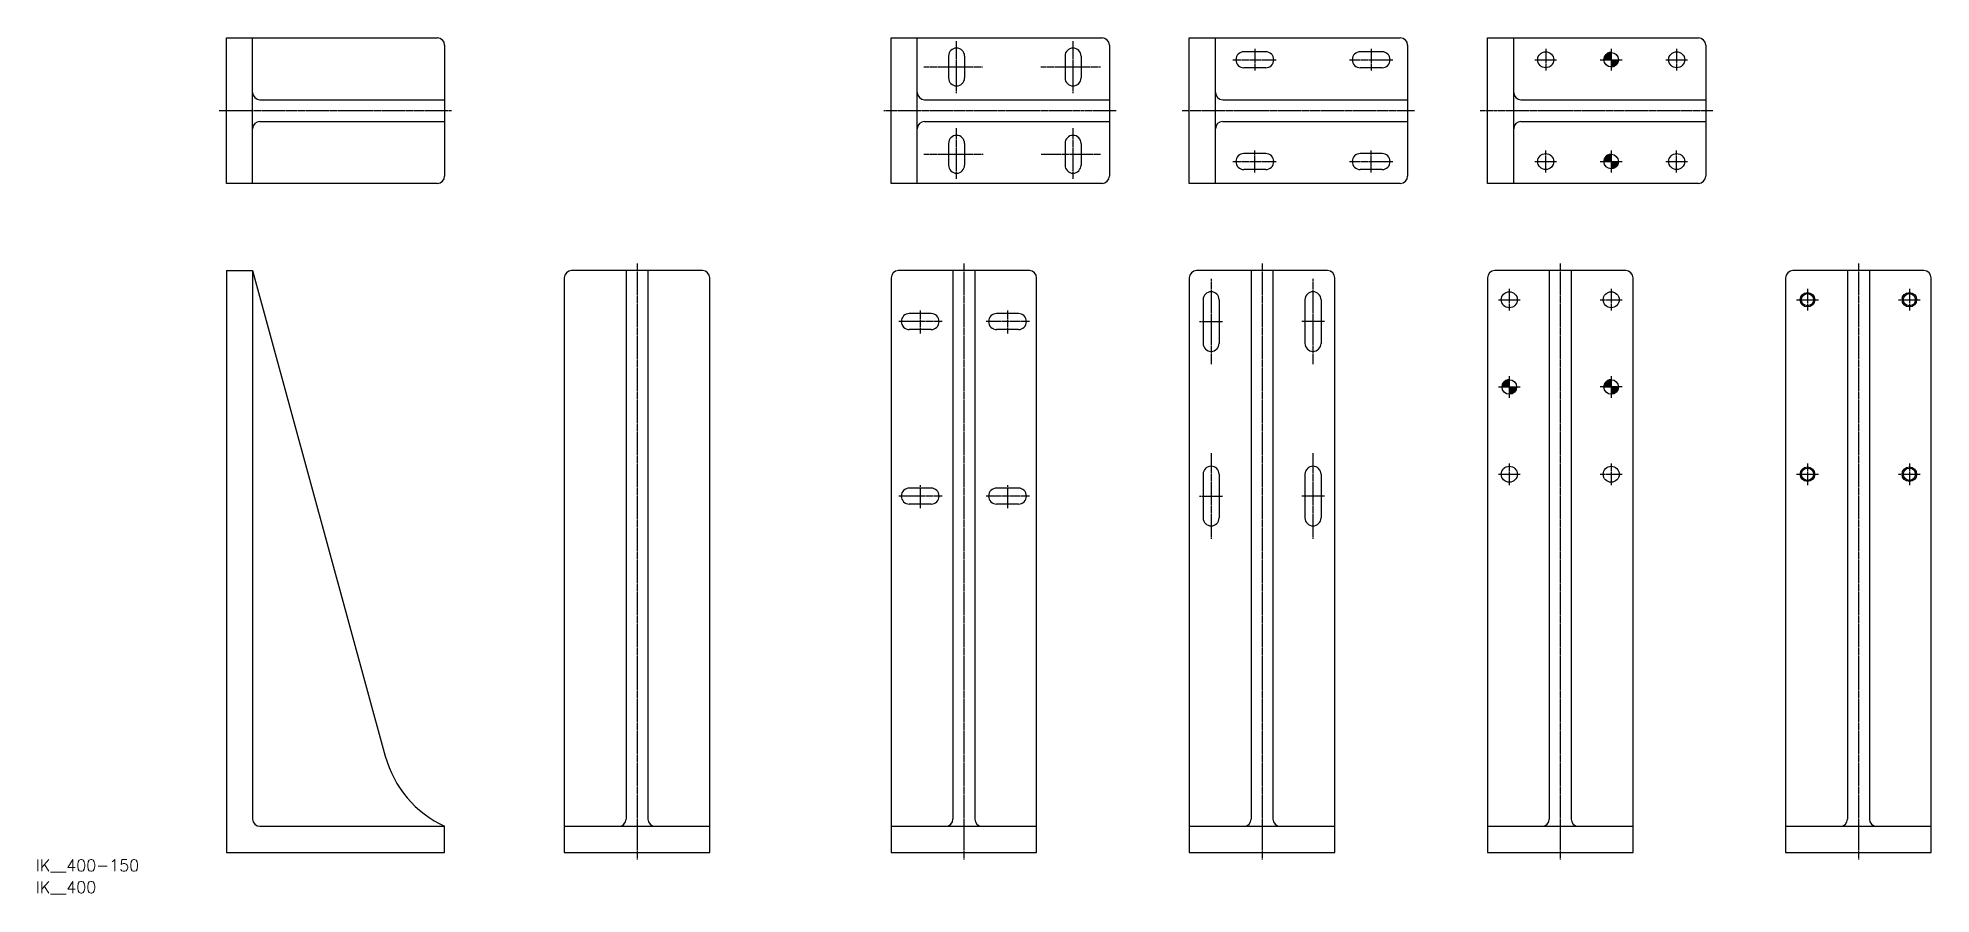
# Model space of a CAD drawing. Extents: x 11 to 1312, y 9 to 598.
import ezdxf

# ---------------------------------------------------------------- set-up
doc = ezdxf.new("R2010")
doc.units = 0
doc.linetypes.add('CENTER', pattern=[2, 1.25, -0.25, 0.25, -0.25])
doc.layers.get('0').update_dxf_attribs({"linetype": 'CONTINUOUS'})
doc.layers.add('CENTER', color=1, linetype='CENTER')
doc.styles.get("Standard").update_dxf_attribs({"font": 'txt.shx'})

# ---------------------------------------------------------------- blocks, each defined once
blk = doc.blocks.new('*U41')
at = {"color": 7, "linetype": 'CONTINUOUS'}
for p, q in [((1089, 586.5), (1088.2, 585.4)), ((1090, 587.3), (1089, 586.5)), ((1091.2, 587.8), (1090, 587.3)), ((1092.5, 587.9), (1091.2, 587.8)), ((1092.5, 587.8), (1092.5, 587.9)), ((1092.5, 587.8), (1092.5, 587.3)), ((1092.5, 587.3), (1092.5, 586.5)), ((1092.5, 586.5), (1092.5, 585.4)), ((1087.7, 584.2), (1087.5, 582.9)), ((1087.5, 582.9), (1092.5, 582.9)), ((1088.2, 585.4), (1087.7, 584.2)), ((1092.5, 585.4), (1092.5, 584.2)), ((1092.5, 584.2), (1092.5, 582.9)), ((1092.5, 582.9), (1097.5, 582.9)), ((1092.5, 582.9), (1092.5, 581.6)), ((1092.5, 581.6), (1092.5, 580.4)), ((1092.5, 580.4), (1092.5, 579.4)), ((1092.5, 579.4), (1092.5, 578.6)), ((1092.5, 578.6), (1092.5, 578.1)), ((1093.8, 578.1), (1092.5, 577.9)), ((1092.5, 577.9), (1092.5, 578.1)), ((1095, 578.6), (1093.8, 578.1)), ((1096, 579.4), (1095, 578.6)), ((1096.8, 580.4), (1096, 579.4)), ((1097.3, 581.6), (1096.8, 580.4)), ((1097.5, 582.9), (1097.3, 581.6))]:
    blk.add_line(p, q, dxfattribs=at)
for points in [[(1089, 586.5), (1088.2, 585.4), (1092.5, 585.4)], [(1090, 587.3), (1089, 586.5), (1092.5, 586.5)], [(1091.2, 587.8), (1090, 587.3), (1092.5, 587.3)], [(1092.5, 587.9), (1091.2, 587.8), (1092.5, 587.8)], [(1087.7, 584.2), (1087.5, 582.9), (1092.5, 582.9)], [(1087.5, 582.9), (1087.5, 582.9), (1092.5, 582.9)], [(1088.2, 585.4), (1087.7, 584.2), (1092.5, 584.2)], [(1092.5, 582.9), (1092.5, 582.9), (1097.5, 582.9)], [(1092.5, 582.9), (1092.5, 581.6), (1097.3, 581.6)], [(1092.5, 581.6), (1092.5, 580.4), (1096.8, 580.4)], [(1092.5, 580.4), (1092.5, 579.4), (1096, 579.4)], [(1092.5, 579.4), (1092.5, 578.6), (1095, 578.6)], [(1092.5, 578.6), (1092.5, 578.1), (1093.8, 578.1)]]:
    blk.add_solid(points, dxfattribs=at)
at = {"color": 7, "linetype": 'CONTINUOUS', "extrusion": (0, 0, -1)}
for points in [[(-1089, 586.5), (-1092.5, 586.5), (-1092.5, 585.4)], [(-1090, 587.3), (-1092.5, 587.3), (-1092.5, 586.5)], [(-1091.2, 587.8), (-1092.5, 587.8), (-1092.5, 587.3)], [(-1087.7, 584.2), (-1092.5, 584.2), (-1092.5, 582.9)], [(-1088.2, 585.4), (-1092.5, 585.4), (-1092.5, 584.2)], [(-1092.5, 582.9), (-1097.5, 582.9), (-1097.3, 581.6)], [(-1092.5, 581.6), (-1097.3, 581.6), (-1096.8, 580.4)], [(-1092.5, 580.4), (-1096.8, 580.4), (-1096, 579.4)], [(-1092.5, 579.4), (-1096, 579.4), (-1095, 578.6)], [(-1092.5, 578.6), (-1095, 578.6), (-1093.8, 578.1)], [(-1092.5, 578.1), (-1093.8, 578.1), (-1092.5, 577.9)]]:
    blk.add_solid(points, dxfattribs=at)
blk = doc.blocks.new('*U42')
at = {"color": 7, "linetype": 'CONTINUOUS'}
for p, q in [((1087.7, 514.2), (1087.5, 512.9)), ((1087.5, 512.9), (1092.5, 512.9)), ((1088.2, 515.4), (1087.7, 514.2)), ((1089, 516.5), (1088.2, 515.4)), ((1090, 517.3), (1089, 516.5)), ((1091.2, 517.8), (1090, 517.3)), ((1092.5, 517.9), (1091.2, 517.8)), ((1092.5, 517.8), (1092.5, 517.9)), ((1092.5, 517.8), (1092.5, 517.3)), ((1092.5, 517.3), (1092.5, 516.5)), ((1092.5, 516.5), (1092.5, 515.4)), ((1092.5, 515.4), (1092.5, 514.2)), ((1092.5, 514.2), (1092.5, 512.9)), ((1092.5, 512.9), (1097.5, 512.9)), ((1092.5, 512.9), (1092.5, 511.6)), ((1092.5, 511.6), (1092.5, 510.4)), ((1092.5, 510.4), (1092.5, 509.4)), ((1092.5, 509.4), (1092.5, 508.6)), ((1092.5, 508.6), (1092.5, 508.1)), ((1093.8, 508.1), (1092.5, 507.9)), ((1092.5, 507.9), (1092.5, 508.1)), ((1095, 508.6), (1093.8, 508.1)), ((1096, 509.4), (1095, 508.6)), ((1096.8, 510.4), (1096, 509.4)), ((1097.3, 511.6), (1096.8, 510.4)), ((1097.5, 512.9), (1097.3, 511.6))]:
    blk.add_line(p, q, dxfattribs=at)
for points in [[(1087.7, 514.2), (1087.5, 512.9), (1092.5, 512.9)], [(1087.5, 512.9), (1087.5, 512.9), (1092.5, 512.9)], [(1088.2, 515.4), (1087.7, 514.2), (1092.5, 514.2)], [(1089, 516.5), (1088.2, 515.4), (1092.5, 515.4)], [(1090, 517.3), (1089, 516.5), (1092.5, 516.5)], [(1091.2, 517.8), (1090, 517.3), (1092.5, 517.3)], [(1092.5, 517.9), (1091.2, 517.8), (1092.5, 517.8)], [(1092.5, 512.9), (1092.5, 512.9), (1097.5, 512.9)], [(1092.5, 512.9), (1092.5, 511.6), (1097.3, 511.6)], [(1092.5, 511.6), (1092.5, 510.4), (1096.8, 510.4)], [(1092.5, 510.4), (1092.5, 509.4), (1096, 509.4)], [(1092.5, 509.4), (1092.5, 508.6), (1095, 508.6)], [(1092.5, 508.6), (1092.5, 508.1), (1093.8, 508.1)]]:
    blk.add_solid(points, dxfattribs=at)
at = {"color": 7, "linetype": 'CONTINUOUS', "extrusion": (0, 0, -1)}
for points in [[(-1087.7, 514.2), (-1092.5, 514.2), (-1092.5, 512.9)], [(-1088.2, 515.4), (-1092.5, 515.4), (-1092.5, 514.2)], [(-1089, 516.5), (-1092.5, 516.5), (-1092.5, 515.4)], [(-1090, 517.3), (-1092.5, 517.3), (-1092.5, 516.5)], [(-1091.2, 517.8), (-1092.5, 517.8), (-1092.5, 517.3)], [(-1092.5, 512.9), (-1097.5, 512.9), (-1097.3, 511.6)], [(-1092.5, 511.6), (-1097.3, 511.6), (-1096.8, 510.4)], [(-1092.5, 510.4), (-1096.8, 510.4), (-1096, 509.4)], [(-1092.5, 509.4), (-1096, 509.4), (-1095, 508.6)], [(-1092.5, 508.6), (-1095, 508.6), (-1093.8, 508.1)], [(-1092.5, 508.1), (-1093.8, 508.1), (-1092.5, 507.9)]]:
    blk.add_solid(points, dxfattribs=at)
blk = doc.blocks.new('*U55')
at = {"color": 7, "linetype": 'CONTINUOUS'}
for p, q in [((1087.7, 359.2), (1087.5, 357.9)), ((1087.5, 357.9), (1092.5, 357.9)), ((1088.2, 360.4), (1087.7, 359.2)), ((1089, 361.5), (1088.2, 360.4)), ((1090, 362.3), (1089, 361.5)), ((1091.2, 362.8), (1090, 362.3)), ((1092.5, 362.9), (1091.2, 362.8)), ((1092.5, 362.8), (1092.5, 362.9)), ((1092.5, 362.8), (1092.5, 362.3)), ((1092.5, 362.3), (1092.5, 361.5)), ((1092.5, 361.5), (1092.5, 360.4)), ((1092.5, 360.4), (1092.5, 359.2)), ((1092.5, 359.2), (1092.5, 357.9)), ((1092.5, 357.9), (1097.5, 357.9)), ((1092.5, 357.9), (1092.5, 356.6)), ((1092.5, 356.6), (1092.5, 355.4)), ((1092.5, 355.4), (1092.5, 354.4)), ((1092.5, 354.4), (1092.5, 353.6)), ((1092.5, 353.6), (1092.5, 353.1)), ((1093.8, 353.1), (1092.5, 352.9)), ((1092.5, 352.9), (1092.5, 353.1)), ((1095, 353.6), (1093.8, 353.1)), ((1096, 354.4), (1095, 353.6)), ((1096.8, 355.4), (1096, 354.4)), ((1097.3, 356.6), (1096.8, 355.4)), ((1097.5, 357.9), (1097.3, 356.6))]:
    blk.add_line(p, q, dxfattribs=at)
for points in [[(1087.7, 359.2), (1087.5, 357.9), (1092.5, 357.9)], [(1087.5, 357.9), (1087.5, 357.9), (1092.5, 357.9)], [(1088.2, 360.4), (1087.7, 359.2), (1092.5, 359.2)], [(1089, 361.5), (1088.2, 360.4), (1092.5, 360.4)], [(1090, 362.3), (1089, 361.5), (1092.5, 361.5)], [(1091.2, 362.8), (1090, 362.3), (1092.5, 362.3)], [(1092.5, 362.9), (1091.2, 362.8), (1092.5, 362.8)], [(1092.5, 357.9), (1092.5, 357.9), (1097.5, 357.9)], [(1092.5, 357.9), (1092.5, 356.6), (1097.3, 356.6)], [(1092.5, 356.6), (1092.5, 355.4), (1096.8, 355.4)], [(1092.5, 355.4), (1092.5, 354.4), (1096, 354.4)], [(1092.5, 354.4), (1092.5, 353.6), (1095, 353.6)], [(1092.5, 353.6), (1092.5, 353.1), (1093.8, 353.1)]]:
    blk.add_solid(points, dxfattribs=at)
at = {"color": 7, "linetype": 'CONTINUOUS', "extrusion": (0, 0, -1)}
for points in [[(-1087.7, 359.2), (-1092.5, 359.2), (-1092.5, 357.9)], [(-1088.2, 360.4), (-1092.5, 360.4), (-1092.5, 359.2)], [(-1089, 361.5), (-1092.5, 361.5), (-1092.5, 360.4)], [(-1090, 362.3), (-1092.5, 362.3), (-1092.5, 361.5)], [(-1091.2, 362.8), (-1092.5, 362.8), (-1092.5, 362.3)], [(-1092.5, 357.9), (-1097.5, 357.9), (-1097.3, 356.6)], [(-1092.5, 356.6), (-1097.3, 356.6), (-1096.8, 355.4)], [(-1092.5, 355.4), (-1096.8, 355.4), (-1096, 354.4)], [(-1092.5, 354.4), (-1096, 354.4), (-1095, 353.6)], [(-1092.5, 353.6), (-1095, 353.6), (-1093.8, 353.1)], [(-1092.5, 353.1), (-1093.8, 353.1), (-1092.5, 352.9)]]:
    blk.add_solid(points, dxfattribs=at)
blk = doc.blocks.new('*U56')
at = {"color": 7, "linetype": 'CONTINUOUS'}
for p, q in [((1017.7, 359.2), (1017.5, 357.9)), ((1017.5, 357.9), (1022.5, 357.9)), ((1018.2, 360.4), (1017.7, 359.2)), ((1019, 361.5), (1018.2, 360.4)), ((1020, 362.3), (1019, 361.5)), ((1021.2, 362.8), (1020, 362.3)), ((1022.5, 362.9), (1021.2, 362.8)), ((1022.5, 362.8), (1022.5, 362.9)), ((1022.5, 362.8), (1022.5, 362.3)), ((1022.5, 362.3), (1022.5, 361.5)), ((1022.5, 361.5), (1022.5, 360.4)), ((1022.5, 360.4), (1022.5, 359.2)), ((1022.5, 359.2), (1022.5, 357.9)), ((1022.5, 357.9), (1027.5, 357.9)), ((1022.5, 357.9), (1022.5, 356.6)), ((1022.5, 356.6), (1022.5, 355.4)), ((1022.5, 355.4), (1022.5, 354.4)), ((1022.5, 354.4), (1022.5, 353.6)), ((1022.5, 353.6), (1022.5, 353.1)), ((1023.8, 353.1), (1022.5, 352.9)), ((1022.5, 352.9), (1022.5, 353.1)), ((1025, 353.6), (1023.8, 353.1)), ((1026, 354.4), (1025, 353.6)), ((1026.8, 355.4), (1026, 354.4)), ((1027.3, 356.6), (1026.8, 355.4)), ((1027.5, 357.9), (1027.3, 356.6))]:
    blk.add_line(p, q, dxfattribs=at)
for points in [[(1017.7, 359.2), (1017.5, 357.9), (1022.5, 357.9)], [(1017.5, 357.9), (1017.5, 357.9), (1022.5, 357.9)], [(1018.2, 360.4), (1017.7, 359.2), (1022.5, 359.2)], [(1019, 361.5), (1018.2, 360.4), (1022.5, 360.4)], [(1020, 362.3), (1019, 361.5), (1022.5, 361.5)], [(1021.2, 362.8), (1020, 362.3), (1022.5, 362.3)], [(1022.5, 362.9), (1021.2, 362.8), (1022.5, 362.8)], [(1022.5, 357.9), (1022.5, 357.9), (1027.5, 357.9)], [(1022.5, 357.9), (1022.5, 356.6), (1027.3, 356.6)], [(1022.5, 356.6), (1022.5, 355.4), (1026.8, 355.4)], [(1022.5, 355.4), (1022.5, 354.4), (1026, 354.4)], [(1022.5, 354.4), (1022.5, 353.6), (1025, 353.6)], [(1022.5, 353.6), (1022.5, 353.1), (1023.8, 353.1)]]:
    blk.add_solid(points, dxfattribs=at)
at = {"color": 7, "linetype": 'CONTINUOUS', "extrusion": (0, 0, -1)}
for points in [[(-1017.7, 359.2), (-1022.5, 359.2), (-1022.5, 357.9)], [(-1018.2, 360.4), (-1022.5, 360.4), (-1022.5, 359.2)], [(-1019, 361.5), (-1022.5, 361.5), (-1022.5, 360.4)], [(-1020, 362.3), (-1022.5, 362.3), (-1022.5, 361.5)], [(-1021.2, 362.8), (-1022.5, 362.8), (-1022.5, 362.3)], [(-1022.5, 357.9), (-1027.5, 357.9), (-1027.3, 356.6)], [(-1022.5, 356.6), (-1027.3, 356.6), (-1026.8, 355.4)], [(-1022.5, 355.4), (-1026.8, 355.4), (-1026, 354.4)], [(-1022.5, 354.4), (-1026, 354.4), (-1025, 353.6)], [(-1022.5, 353.6), (-1025, 353.6), (-1023.8, 353.1)], [(-1022.5, 353.1), (-1023.8, 353.1), (-1022.5, 352.9)]]:
    blk.add_solid(points, dxfattribs=at)

msp = doc.modelspace()

# ---------------------------------------------------------------- linework, layer by layer
at = {"color": 7, "linetype": 'CONTINUOUS'}
for p, q in [((140.9, 597.9), (285.9, 597.9)), ((140.9, 497.9), (140.9, 597.9)), ((158.9, 497.9), (158.9, 597.9)), ((290.9, 592.9), (290.9, 502.9)), ((597.7, 597.9), (742.7, 597.9)), ((597.7, 497.9), (597.7, 597.9)), ((615.7, 497.9), (615.7, 597.9)), ((747.7, 592.9), (747.7, 502.9)), ((802.6, 597.9), (947.6, 597.9)), ((802.6, 497.9), (802.6, 597.9)), ((820.6, 497.9), (820.6, 597.9)), ((855.1, 588.4), (840.1, 588.4)), ((935.1, 588.4), (920.1, 588.4)), ((952.6, 592.9), (952.6, 502.9)), ((1007.5, 597.9), (1152.5, 597.9)), ((1007.5, 497.9), (1007.5, 597.9)), ((1025.5, 497.9), (1025.5, 597.9)), ((1157.5, 592.9), (1157.5, 502.9)), ((637.2, 585.4), (637.2, 570.4)), ((648.2, 585.4), (648.2, 570.4)), ((717.2, 585.4), (717.2, 570.4)), ((728.2, 585.4), (728.2, 570.4)), ((855.1, 577.4), (840.1, 577.4)), ((935.1, 577.4), (920.1, 577.4)), ((163.9, 555.4), (290.9, 555.4)), ((620.7, 555.4), (747.7, 555.4)), ((825.6, 555.4), (952.6, 555.4)), ((1030.5, 555.4), (1157.5, 555.4)), ((163.9, 540.4), (290.9, 540.4)), ((620.7, 540.4), (747.7, 540.4)), ((825.6, 540.4), (952.6, 540.4)), ((1030.5, 540.4), (1157.5, 540.4)), ((637.2, 525.4), (637.2, 510.4)), ((648.2, 525.4), (648.2, 510.4)), ((717.2, 525.4), (717.2, 510.4)), ((728.2, 525.4), (728.2, 510.4)), ((855.1, 518.4), (840.1, 518.4)), ((855.1, 507.4), (840.1, 507.4)), ((935.1, 518.4), (920.1, 518.4)), ((935.1, 507.4), (920.1, 507.4)), ((285.9, 497.9), (140.9, 497.9)), ((742.7, 497.9), (597.7, 497.9)), ((947.6, 497.9), (802.6, 497.9)), ((1152.5, 497.9), (1007.5, 497.9)), ((140.9, 437.9), (140.9, 37.9)), ((140.9, 437.9), (158.9, 437.9)), ((158.9, 437.9), (158.9, 60.9)), ((373.1, 432.9), (373.1, 37.9)), ((468.1, 437.9), (378.1, 437.9)), ((415.6, 437.9), (415.6, 60.9)), ((430.6, 437.9), (430.6, 60.9)), ((473.1, 37.9), (473.1, 432.9)), ((597.7, 432.9), (597.7, 37.9)), ((692.7, 437.9), (602.7, 437.9)), ((640.2, 437.9), (640.2, 60.9)), ((655.2, 437.9), (655.2, 60.9)), ((697.7, 37.9), (697.7, 432.9)), ((802.6, 432.9), (802.6, 37.9)), ((897.6, 437.9), (807.6, 437.9)), ((845.1, 437.9), (845.1, 60.9)), ((860.1, 437.9), (860.1, 60.9)), ((902.6, 37.9), (902.6, 432.9)), ((1007.5, 432.9), (1007.5, 37.9)), ((1102.5, 437.9), (1012.5, 437.9)), ((1050, 437.9), (1050, 60.9)), ((1065, 437.9), (1065, 60.9)), ((1107.5, 37.9), (1107.5, 432.9)), ((1212.4, 432.9), (1212.4, 37.9)), ((1307.4, 437.9), (1217.4, 437.9)), ((1254.9, 437.9), (1254.9, 60.9)), ((1269.9, 437.9), (1269.9, 60.9)), ((1312.4, 37.9), (1312.4, 432.9)), ((812.1, 417.9), (812.1, 387.9)), ((823.1, 417.9), (823.1, 387.9)), ((882.1, 417.9), (882.1, 387.9)), ((893.1, 417.9), (893.1, 387.9)), ((625.2, 408.4), (610.2, 408.4)), ((685.2, 408.4), (670.2, 408.4)), ((625.2, 397.4), (610.2, 397.4)), ((685.2, 397.4), (670.2, 397.4)), ((625.2, 288.4), (610.2, 288.4)), ((685.2, 288.4), (670.2, 288.4)), ((812.1, 297.9), (812.1, 267.9)), ((823.1, 297.9), (823.1, 267.9)), ((882.1, 297.9), (882.1, 267.9)), ((893.1, 297.9), (893.1, 267.9)), ((625.2, 277.4), (610.2, 277.4)), ((685.2, 277.4), (670.2, 277.4)), ((163.9, 55.9), (290.9, 55.9)), ((290.9, 37.9), (290.9, 55.9)), ((373.1, 55.9), (473.1, 55.9)), ((597.7, 55.9), (697.7, 55.9)), ((802.6, 55.9), (902.6, 55.9)), ((1007.5, 55.9), (1107.5, 55.9)), ((1212.4, 55.9), (1312.4, 55.9)), ((140.9, 37.9), (290.9, 37.9)), ((373.1, 37.9), (473.1, 37.9)), ((597.7, 37.9), (697.7, 37.9)), ((802.6, 37.9), (902.6, 37.9)), ((1007.5, 37.9), (1107.5, 37.9)), ((1212.4, 37.9), (1312.4, 37.9))]:
    msp.add_line(p, q, dxfattribs=at)
msp.add_lwpolyline([(158.9, 437.9), (250.1, 104.1, 0.221214), (290.9, 55.9, 1.564284)], format="xyb", dxfattribs=at)
for centre, radius in [((1047.5, 582.9), 5.5), ((1092.5, 582.9), 5), ((1137.5, 582.9), 5.5), ((1047.5, 512.9), 5.5), ((1092.5, 512.9), 5), ((1137.5, 512.9), 5.5), ((1022.5, 417.9), 5.5), ((1092.5, 417.9), 5.5), ((1227.4, 417.9), 4.19), ((1297.4, 417.9), 4.19), ((1022.5, 357.9), 5), ((1092.5, 357.9), 5), ((1022.5, 297.9), 5.5), ((1092.5, 297.9), 5.5), ((1227.4, 297.9), 4.19), ((1297.4, 297.9), 4.19)]:
    msp.add_circle(centre, radius, dxfattribs=at)
at = {"color": 3, "linetype": 'CONTINUOUS'}
for centre in [(1227.4, 417.9), (1297.4, 417.9), (1227.4, 297.9), (1297.4, 297.9)]:
    msp.add_circle(centre, 5, dxfattribs=at)
at = {"color": 7, "linetype": 'CONTINUOUS'}
for centre, radius, start, end in [((285.9, 592.9), 5, 0, 90), ((642.7, 585.4), 5.5, 0, 180), ((722.7, 585.4), 5.5, 0, 180), ((742.7, 592.9), 5, 0, 90), ((840.1, 582.9), 5.5, 90, 270), ((855.1, 582.9), 5.5, 270, 90), ((920.1, 582.9), 5.5, 90, 270), ((935.1, 582.9), 5.5, 270, 90), ((947.6, 592.9), 5, 0, 90), ((1152.5, 592.9), 5, 0, 90), ((163.9, 560.4), 5, 180, 270), ((620.7, 560.4), 5, 180, 270), ((642.7, 570.4), 5.5, 180, 0), ((722.7, 570.4), 5.5, 180, 0), ((825.6, 560.4), 5, 180, 270), ((1030.5, 560.4), 5, 180, 270), ((163.9, 535.4), 5, 90, 180), ((620.7, 535.4), 5, 90, 180), ((825.6, 535.4), 5, 90, 180), ((1030.5, 535.4), 5, 90, 180), ((642.7, 525.4), 5.5, 0, 180), ((722.7, 525.4), 5.5, 0, 180), ((642.7, 510.4), 5.5, 180, 0), ((722.7, 510.4), 5.5, 180, 0), ((840.1, 512.9), 5.5, 90, 270), ((855.1, 512.9), 5.5, 270, 90), ((920.1, 512.9), 5.5, 90, 270), ((935.1, 512.9), 5.5, 270, 90), ((285.9, 502.9), 5, 270, 0), ((742.7, 502.9), 5, 270, 0), ((947.6, 502.9), 5, 270, 0), ((1152.5, 502.9), 5, 270, 0), ((378.1, 432.9), 5, 90, 180), ((468.1, 432.9), 5, 0, 90), ((602.7, 432.9), 5, 90, 180), ((692.7, 432.9), 5, 0, 90), ((807.6, 432.9), 5, 90, 180), ((897.6, 432.9), 5, 0, 90), ((1012.5, 432.9), 5, 90, 180), ((1102.5, 432.9), 5, 0, 90), ((1217.4, 432.9), 5, 90, 180), ((1307.4, 432.9), 5, 0, 90), ((817.6, 417.9), 5.5, 0, 180), ((887.6, 417.9), 5.5, 0, 180), ((610.2, 402.9), 5.5, 90, 270), ((625.2, 402.9), 5.5, 270, 90), ((670.2, 402.9), 5.5, 90, 270), ((685.2, 402.9), 5.5, 270, 90), ((817.6, 387.9), 5.5, 180, 0), ((887.6, 387.9), 5.5, 180, 0), ((817.6, 297.9), 5.5, 0, 180), ((887.6, 297.9), 5.5, 0, 180), ((610.2, 282.9), 5.5, 90, 270), ((625.2, 282.9), 5.5, 270, 90), ((670.2, 282.9), 5.5, 90, 270), ((685.2, 282.9), 5.5, 270, 90), ((817.6, 267.9), 5.5, 180, 0), ((887.6, 267.9), 5.5, 180, 0), ((163.9, 60.9), 5, 180, 270), ((410.6, 60.9), 5, 270, 0), ((435.6, 60.9), 5, 180, 270), ((635.2, 60.9), 5, 270, 0), ((660.2, 60.9), 5, 180, 270), ((840.1, 60.9), 5, 270, 0), ((865.1, 60.9), 5, 180, 270), ((1045, 60.9), 5, 270, 0), ((1070, 60.9), 5, 180, 270), ((1249.9, 60.9), 5, 270, 0), ((1274.9, 60.9), 5, 180, 270)]:
    msp.add_arc(centre, radius, start, end, dxfattribs=at)
at = {"layer": 'CENTER', "color": 1, "linetype": 'CENTER'}
for p, q in [((642.7, 559.9), (642.7, 595.9)), ((722.7, 559.9), (722.7, 595.9)), ((847.6, 590.4), (847.6, 575.4)), ((927.6, 590.4), (927.6, 575.4)), ((1047.5, 590.4), (1047.5, 575.4)), ((1092.5, 590.4), (1092.5, 575.4)), ((1137.5, 590.4), (1137.5, 575.4)), ((620.2, 577.9), (660.6, 577.9)), ((700.6, 577.9), (741.5, 577.9)), ((832.6, 582.9), (862.6, 582.9)), ((912.6, 582.9), (942.6, 582.9)), ((1040, 582.9), (1055, 582.9)), ((1085, 582.9), (1100, 582.9)), ((1130, 582.9), (1145, 582.9)), ((135.9, 547.9), (295.9, 547.9)), ((592.7, 547.9), (752.7, 547.9)), ((797.6, 547.9), (957.6, 547.9)), ((1002.5, 547.9), (1162.5, 547.9)), ((642.7, 500.9), (642.7, 535.9)), ((722.7, 500.9), (722.7, 535.9)), ((847.6, 505.4), (847.6, 520.4)), ((927.6, 505.4), (927.6, 520.4)), ((1047.5, 505.4), (1047.5, 520.4)), ((1092.5, 520.4), (1092.5, 505.4)), ((1137.5, 505.4), (1137.5, 520.4)), ((620.2, 517.9), (660.9, 517.9)), ((700.9, 517.9), (741.5, 517.9)), ((832.6, 512.9), (862.6, 512.9)), ((912.6, 512.9), (942.6, 512.9)), ((1040, 512.9), (1055, 512.9)), ((1085, 512.9), (1100, 512.9)), ((1130, 512.9), (1145, 512.9)), ((423.1, 442.9), (423.1, 32.9)), ((647.7, 442.9), (647.7, 32.9)), ((852.6, 442.9), (852.6, 32.9)), ((1057.5, 442.9), (1057.5, 32.9)), ((1262.4, 442.9), (1262.4, 32.9)), ((817.6, 432.3), (817.6, 373.6)), ((887.6, 432.3), (887.6, 373.6)), ((1015, 417.9), (1030, 417.9)), ((1022.5, 425.4), (1022.5, 410.4)), ((1085, 417.9), (1100, 417.9)), ((1092.5, 425.4), (1092.5, 410.4)), ((1219.9, 417.9), (1234.9, 417.9)), ((1227.4, 425.4), (1227.4, 410.4)), ((1289.9, 417.9), (1304.9, 417.9)), ((1297.4, 425.4), (1297.4, 410.4)), ((617.7, 410.4), (617.7, 394.4)), ((677.7, 410.4), (677.7, 394.4)), ((632.7, 402.9), (602.7, 402.9)), ((692.7, 402.9), (662.7, 402.9)), ((809.6, 402.9), (825.6, 402.9)), ((895.6, 402.9), (879.6, 402.9)), ((1022.5, 365.4), (1022.5, 350.4)), ((1092.5, 365.4), (1092.5, 350.4)), ((1015, 357.9), (1030, 357.9)), ((1100, 357.9), (1085, 357.9)), ((817.6, 312.3), (817.6, 253.6)), ((887.6, 312.3), (887.6, 253.6)), ((1022.5, 305.4), (1022.5, 290.4)), ((1092.5, 305.4), (1092.5, 290.4)), ((1227.4, 305.4), (1227.4, 290.4)), ((1297.4, 305.4), (1297.4, 290.4)), ((617.7, 290.4), (617.7, 274.4)), ((677.7, 290.4), (677.7, 274.4)), ((1015, 297.9), (1030, 297.9)), ((1085, 297.9), (1100, 297.9)), ((1219.9, 297.9), (1234.9, 297.9)), ((1289.9, 297.9), (1304.9, 297.9)), ((632.7, 282.9), (602.7, 282.9)), ((692.7, 282.9), (662.7, 282.9)), ((809.6, 282.9), (825.6, 282.9)), ((895.6, 282.9), (879.6, 282.9))]:
    msp.add_line(p, q, dxfattribs=at)

# ---------------------------------------------------------------- block references
at = {"color": 7, "linetype": 'CONTINUOUS'}
for name in ['*U41', '*U42', '*U56', '*U55']:
    msp.add_blockref(name, (0, 0), dxfattribs=at)

# ---------------------------------------------------------------- texts
for s, p in [('IK__400-150', (10, 25)), ('IK__400', (10, 10))]:
    msp.add_text(s, height=8, dxfattribs=at).set_placement(p)

doc.saveas('drawing.dxf')
